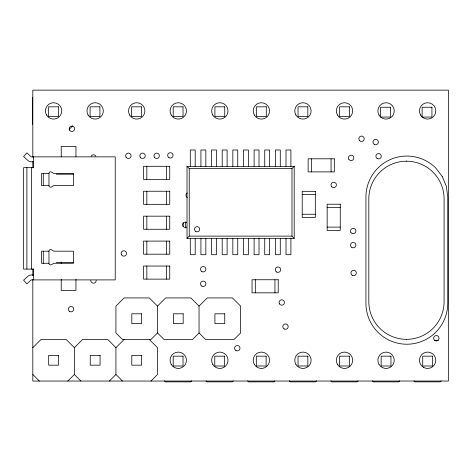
<?xml version="1.0" encoding="UTF-8"?>
<svg xmlns="http://www.w3.org/2000/svg" width="472" height="472" viewBox="0 0 472 472"><rect width="100%" height="100%" fill="white"/><g stroke="black" fill="none" stroke-linecap="round" stroke-linejoin="round"><path stroke-width="0.71" d="M69.113 129.446L72.688 125.865M32.816 347.669L40.993 339.486L66.192 339.486L74.369 347.669L74.369 374.502L67.826 381.046M74.369 347.669L82.553 339.486L107.752 339.486L115.929 347.669L115.929 374.502L109.386 381.046M187.024 238.342L189.237 236.124L291.973 236.124L294.192 238.342L294.192 166.35L187.024 166.35L187.024 238.342L294.192 238.342M187.024 166.35L189.237 168.563L291.973 168.563L294.192 166.35M115.929 347.669L124.112 339.486M157.489 306.11L165.672 297.926L190.865 297.926L199.048 306.11L199.048 332.943L192.505 339.486L164.032 339.486L157.489 332.943L157.489 306.11L149.305 297.926L124.112 297.926L115.929 306.11L115.929 332.943L122.472 339.486L150.946 339.486L157.489 332.943M199.048 306.11L207.232 297.926L232.425 297.926L240.608 306.11L240.608 332.943L234.059 339.486L205.591 339.486L199.048 332.943M150.946 381.046L157.489 374.502L157.489 347.669L149.305 339.486M191.744 380.839L190.718 381.866L165.524 381.866L164.498 380.839M233.304 380.839L232.277 381.866L207.084 381.866L206.057 380.839M274.857 380.839L273.837 381.866L248.638 381.866L247.617 380.839M316.564 380.839L315.544 381.866L290.345 381.866L289.324 380.839M358.124 380.839L357.103 381.866L331.904 381.866L330.884 380.839M399.684 380.839L398.663 381.866L373.464 381.866L372.443 380.839M441.243 380.839L440.217 381.866L415.024 381.866L413.997 380.839M33.418 161.772L31.246 161.772A4.909 4.909 0 0 1 27.96 160.51L23.6 156.58L26.886 152.934L31.246 156.863L115.227 156.863L115.227 279.902L31.246 279.902L26.886 283.831L23.6 280.179L27.96 276.256A4.909 4.909 0 0 1 31.246 274.993L33.418 274.993M33.418 167.66L23.6 167.66L23.6 269.105L33.418 269.105M48.958 173.472L41.501 173.472L41.501 185.579L48.958 185.579A1.634 1.634 0 0 0 51.413 186.995L53.867 185.579L73.502 185.579L73.502 173.472L53.867 173.472L51.413 172.05A1.634 1.634 0 0 0 48.958 173.472L48.958 185.579M56.321 174.203L73.75 174.203M302.227 194.606L315.314 194.606M327.161 207.479L340.247 207.479M302.227 214.241L315.314 214.241M327.161 227.115L340.247 227.115M48.958 251.187L41.501 251.187L41.501 263.293L48.958 263.293A1.634 1.634 0 0 0 51.413 264.709L53.867 263.293L73.502 263.293L73.502 251.187L53.867 251.187L51.413 249.771A1.634 1.634 0 0 0 48.958 251.187L48.958 263.293M56.321 262.556L73.75 262.556M434.553 340.306L438.205 340.306M115.929 374.502L122.472 381.046M74.369 374.502L80.918 381.046M32.816 374.502L39.359 381.046M406.451 161.1L406.451 161.2A37.63 37.63 0 0 0 368.821 198.83L368.821 301.714A37.63 37.63 0 0 0 406.451 339.344L406.451 339.445M331.055 158.804L331.055 171.897M311.42 158.804L311.42 171.897M291.973 168.563L291.973 236.124M290.917 166.35L290.917 149.984L286.008 149.984L286.008 166.35M290.917 238.342L290.917 254.703L286.008 254.703L286.008 238.342M280.285 166.35L280.285 149.984L275.377 149.984L275.377 166.35M280.285 238.342L280.285 254.703L275.377 254.703L275.377 238.342M274.952 279.748L274.952 292.841M269.648 166.35L269.648 149.984L264.739 149.984L264.739 166.35M269.648 238.342L269.648 254.703L264.739 254.703L264.739 238.342M259.016 166.35L259.016 149.984L254.107 149.984L254.107 166.35M259.016 238.342L259.016 254.703L254.107 254.703L254.107 238.342M255.317 279.748L255.317 292.841M248.378 166.35L248.378 149.984L243.469 149.984L243.469 166.35M248.378 238.342L248.378 254.703L243.469 254.703L243.469 238.342M237.74 166.35L237.74 149.984L232.838 149.984L232.838 166.35M237.74 238.342L237.74 254.703L232.838 254.703L232.838 238.342M227.109 166.35L227.109 149.984L222.2 149.984L222.2 166.35M227.109 238.342L227.109 254.703L222.2 254.703L222.2 238.342M216.471 166.35L216.471 149.984L211.562 149.984L211.562 166.35M216.471 238.342L216.471 254.703L211.562 254.703L211.562 238.342M205.839 166.35L205.839 149.984L200.93 149.984L200.93 166.35M205.839 238.342L205.839 254.703L200.93 254.703L200.93 238.342M195.202 166.35L195.202 149.984L190.293 149.984L190.293 166.35M195.202 238.342L195.202 254.703L190.293 254.703L190.293 238.342M189.237 168.563L189.237 236.124M185.402 222.135L185.402 228.011M183.183 222.873L183.183 226.542M166.474 166.297L166.474 179.389M166.474 191.237L166.474 204.323M166.474 216.17L166.474 229.256M166.474 241.103L166.474 254.196M166.474 266.043L166.474 279.129M146.839 166.297L146.839 179.389M146.839 191.237L146.839 204.323M146.839 216.17L146.839 229.256M146.839 241.103L146.839 254.196M146.839 266.043L146.839 279.129M75.957 156.669L75.957 146.391L61.23 146.391L61.23 156.669M75.957 279.394L75.957 290.374L61.23 290.374L61.23 279.394M61.23 261.907L61.23 263.364M43.294 173.472L43.294 185.579M43.294 251.187L43.294 263.293M33.418 156.863L33.418 167.896M33.418 268.869L33.418 279.902M32.816 157.158L32.816 90.134L448.4 90.134L448.4 381.046L32.816 381.046L32.816 279.412M32.816 161.572L32.816 167.466M32.816 269.099L32.816 275.731M32.668 97.497L32.668 124.331M31.606 167.66L31.606 269.105M26.886 167.66L26.886 269.105M186.688 227.132A2.702 2.702 0 0 1 182.635 224.79A2.702 2.702 0 0 1 186.688 222.454M96.182 280.468A2.702 2.702 0 0 1 93.48 283.171A2.702 2.702 0 0 1 90.783 280.468M187.307 197.615A2.702 2.702 0 0 1 187.307 192.936M91.143 156.114A2.702 2.702 0 0 1 95.822 156.114M406.451 339.344A37.63 37.63 0 0 0 444.081 301.714L444.081 198.83A37.63 37.63 0 0 0 406.451 161.2M58.351 106.825L48.539 106.825L48.539 116.643L58.351 116.643L58.351 106.825M99.911 106.825L90.093 106.825L90.093 116.643L99.911 116.643L99.911 106.825M141.47 106.825L131.653 106.825L131.653 116.643L141.47 116.643L141.47 106.825M183.03 106.825L173.212 106.825L173.212 116.643L183.03 116.643L183.03 106.825M224.737 106.825L214.919 106.825L214.919 116.643L224.737 116.643L224.737 106.825M266.296 106.825L256.479 106.825L256.479 116.643L266.296 116.643L266.296 106.825M307.85 106.825L298.038 106.825L298.038 116.643L307.85 116.643L307.85 106.825M349.41 106.825L339.592 106.825L339.592 116.643L349.41 116.643L349.41 106.825M390.379 107.244L380.562 107.244L380.562 117.062L390.379 117.062L390.379 107.244M431.933 107.244L422.115 107.244L422.115 117.062L431.933 117.062L431.933 107.244M334.323 158.804L308.145 158.804L308.145 171.897L334.323 171.897L334.323 158.804M169.743 166.297L143.565 166.297L143.565 179.389L169.743 179.389L169.743 166.297M169.743 191.237L143.565 191.237L143.565 204.323L169.743 204.323L169.743 191.237M315.314 191.331L302.227 191.331L302.227 217.509L315.314 217.509L315.314 191.331M340.247 204.211L327.161 204.211L327.161 230.389L340.247 230.389L340.247 204.211M169.743 216.17L143.565 216.17L143.565 229.256L169.743 229.256L169.743 216.17M169.743 241.103L143.565 241.103L143.565 254.196L169.743 254.196L169.743 241.103M169.743 266.043L143.565 266.043L143.565 279.129L169.743 279.129L169.743 266.043M278.22 279.748L252.042 279.748L252.042 292.841L278.22 292.841L278.22 279.748M141.618 313.797L131.8 313.797L131.8 323.615L141.618 323.615L141.618 313.797M183.177 313.797L173.36 313.797L173.36 323.615L183.177 323.615L183.177 313.797M224.737 313.797L214.919 313.797L214.919 323.615L224.737 323.615L224.737 313.797M58.498 355.357L48.681 355.357L48.681 365.175L58.498 365.175L58.498 355.357M100.058 355.357L90.24 355.357L90.24 365.175L100.058 365.175L100.058 355.357M141.618 355.357L131.8 355.357L131.8 365.175L141.618 365.175L141.618 355.357M183.03 356.177L173.212 356.177L173.212 365.995L183.03 365.995L183.03 356.177M224.589 356.177L214.772 356.177L214.772 365.995L224.589 365.995L224.589 356.177M266.149 356.177L256.331 356.177L256.331 365.995L266.149 365.995L266.149 356.177M307.85 356.177L298.038 356.177L298.038 365.995L307.85 365.995L307.85 356.177M349.41 356.177L339.592 356.177L339.592 365.995L349.41 365.995L349.41 356.177M390.969 356.177L381.152 356.177L381.152 365.995L390.969 365.995L390.969 356.177M432.529 356.177L422.711 356.177L422.711 365.995L432.529 365.995L432.529 356.177M442.264 176.51L435.762 168.038A40.905 40.905 0 0 0 365.936 196.96L365.936 303.313A40.905 40.905 0 0 0 406.84 344.218A40.905 40.905 0 0 0 447.745 303.313L447.745 196.96L446.353 186.375L442.264 176.51M434.989 340.583A2.702 2.702 0 0 0 439.043 338.247A2.702 2.702 0 0 0 434.989 335.905A2.702 2.702 0 0 0 434.989 340.583M284.138 328.949A2.702 2.702 0 0 0 288.185 326.612A2.702 2.702 0 0 0 284.138 324.276A2.702 2.702 0 0 0 284.138 328.949M154.315 157.147A2.702 2.702 0 0 0 158.993 157.147A2.702 2.702 0 0 0 156.657 153.093A2.702 2.702 0 0 0 154.315 157.147M212.742 115.003A8.183 8.183 0 0 0 226.914 115.003A8.183 8.183 0 0 0 219.828 102.737A8.183 8.183 0 0 0 212.742 115.003M254.302 115.003A8.183 8.183 0 0 0 268.474 115.003A8.183 8.183 0 0 0 261.388 102.737A8.183 8.183 0 0 0 254.302 115.003M374.32 144.42A2.702 2.702 0 0 0 378.373 142.084A2.702 2.702 0 0 0 374.32 139.747A2.702 2.702 0 0 0 374.32 144.42M295.861 115.003A8.183 8.183 0 0 0 310.027 115.003A8.183 8.183 0 0 0 302.947 102.737A8.183 8.183 0 0 0 295.861 115.003M377.234 158.557A2.702 2.702 0 0 0 381.282 156.22A2.702 2.702 0 0 0 377.234 153.884A2.702 2.702 0 0 0 377.234 158.557M337.421 115.003A8.183 8.183 0 0 0 351.587 115.003A8.183 8.183 0 0 0 344.501 102.737A8.183 8.183 0 0 0 337.421 115.003M378.975 115.003A8.183 8.183 0 0 0 393.147 115.003A8.183 8.183 0 0 0 386.061 102.737A8.183 8.183 0 0 0 378.975 115.003M169.017 157.725A2.702 2.702 0 0 0 173.065 155.388A2.702 2.702 0 0 0 169.017 153.046A2.702 2.702 0 0 0 169.017 157.725M420.534 115.003A8.183 8.183 0 0 0 434.706 115.003A8.183 8.183 0 0 0 427.62 102.737A8.183 8.183 0 0 0 420.534 115.003M254.302 364.36A8.183 8.183 0 0 0 268.474 364.36A8.183 8.183 0 0 0 261.388 352.088A8.183 8.183 0 0 0 254.302 364.36M295.861 364.36A8.183 8.183 0 0 0 310.027 364.36A8.183 8.183 0 0 0 302.947 352.088A8.183 8.183 0 0 0 295.861 364.36M337.421 364.36A8.183 8.183 0 0 0 351.587 364.36A8.183 8.183 0 0 0 344.501 352.088A8.183 8.183 0 0 0 337.421 364.36M378.975 364.36A8.183 8.183 0 0 0 393.147 364.36A8.183 8.183 0 0 0 386.061 352.088A8.183 8.183 0 0 0 378.975 364.36M359.198 140.113A2.702 2.702 0 0 0 363.877 140.113A2.702 2.702 0 0 0 361.534 136.06A2.702 2.702 0 0 0 359.198 140.113M140.196 157.147A2.702 2.702 0 0 0 144.875 157.147A2.702 2.702 0 0 0 142.532 153.093A2.702 2.702 0 0 0 140.196 157.147M276.657 272.008A2.702 2.702 0 0 0 280.71 269.671A2.702 2.702 0 0 0 276.657 267.335A2.702 2.702 0 0 0 276.657 272.008M351.876 247.481A2.702 2.702 0 0 0 355.923 245.145A2.702 2.702 0 0 0 351.876 242.809A2.702 2.702 0 0 0 351.876 247.481M331.368 186.233A2.702 2.702 0 0 0 336.04 186.233A2.702 2.702 0 0 0 333.704 182.186A2.702 2.702 0 0 0 331.368 186.233M279.418 303.844A2.702 2.702 0 0 0 284.097 303.844A2.702 2.702 0 0 0 281.755 299.797A2.702 2.702 0 0 0 279.418 303.844M69.703 311.49A2.702 2.702 0 0 0 73.75 309.154A2.702 2.702 0 0 0 69.703 306.818A2.702 2.702 0 0 0 69.703 311.49M69.549 130.13A2.702 2.702 0 0 0 74.222 130.13A2.702 2.702 0 0 0 71.886 126.083A2.702 2.702 0 0 0 69.549 130.13M352.301 275.329A2.702 2.702 0 0 0 356.348 272.993A2.702 2.702 0 0 0 352.301 270.657A2.702 2.702 0 0 0 352.301 275.329M423.531 367.352A8.183 8.183 0 0 0 435.803 360.266A8.183 8.183 0 0 0 423.531 353.18A8.183 8.183 0 0 0 423.531 367.352M46.51 115.003A8.183 8.183 0 0 0 60.676 115.003A8.183 8.183 0 0 0 53.59 102.737A8.183 8.183 0 0 0 46.51 115.003M88.063 115.003A8.183 8.183 0 0 0 102.235 115.003A8.183 8.183 0 0 0 95.149 102.737A8.183 8.183 0 0 0 88.063 115.003M129.623 115.003A8.183 8.183 0 0 0 143.795 115.003A8.183 8.183 0 0 0 136.709 102.737A8.183 8.183 0 0 0 129.623 115.003M171.183 115.003A8.183 8.183 0 0 0 185.354 115.003A8.183 8.183 0 0 0 178.268 102.737A8.183 8.183 0 0 0 171.183 115.003M348.808 159.223A2.702 2.702 0 0 0 353.487 159.223A2.702 2.702 0 0 0 351.144 155.176A2.702 2.702 0 0 0 348.808 159.223M235.935 350.548A2.702 2.702 0 0 0 239.982 348.206A2.702 2.702 0 0 0 235.935 345.87A2.702 2.702 0 0 0 235.935 350.548M201.857 286.132A2.702 2.702 0 0 0 205.904 283.79A2.702 2.702 0 0 0 201.857 281.454A2.702 2.702 0 0 0 201.857 286.132M201.857 271.583A2.702 2.702 0 0 0 205.904 269.247A2.702 2.702 0 0 0 201.857 266.91A2.702 2.702 0 0 0 201.857 271.583M126.059 157.147A2.702 2.702 0 0 0 130.738 157.147A2.702 2.702 0 0 0 128.396 153.093A2.702 2.702 0 0 0 126.059 157.147M121.493 254.809A2.702 2.702 0 0 0 126.171 254.809A2.702 2.702 0 0 0 123.835 250.756A2.702 2.702 0 0 0 121.493 254.809M350.885 232.377A2.702 2.702 0 0 0 355.563 232.377A2.702 2.702 0 0 0 353.221 228.324A2.702 2.702 0 0 0 350.885 232.377M171.183 364.36A8.183 8.183 0 0 0 185.354 364.36A8.183 8.183 0 0 0 178.268 352.088A8.183 8.183 0 0 0 171.183 364.36M212.742 364.36A8.183 8.183 0 0 0 226.914 364.36A8.183 8.183 0 0 0 219.828 352.088A8.183 8.183 0 0 0 212.742 364.36M195.815 231.469A2.584 2.584 0 0 0 199.691 229.233A2.584 2.584 0 0 0 195.815 226.991A2.584 2.584 0 0 0 195.815 231.469"/></g></svg>
